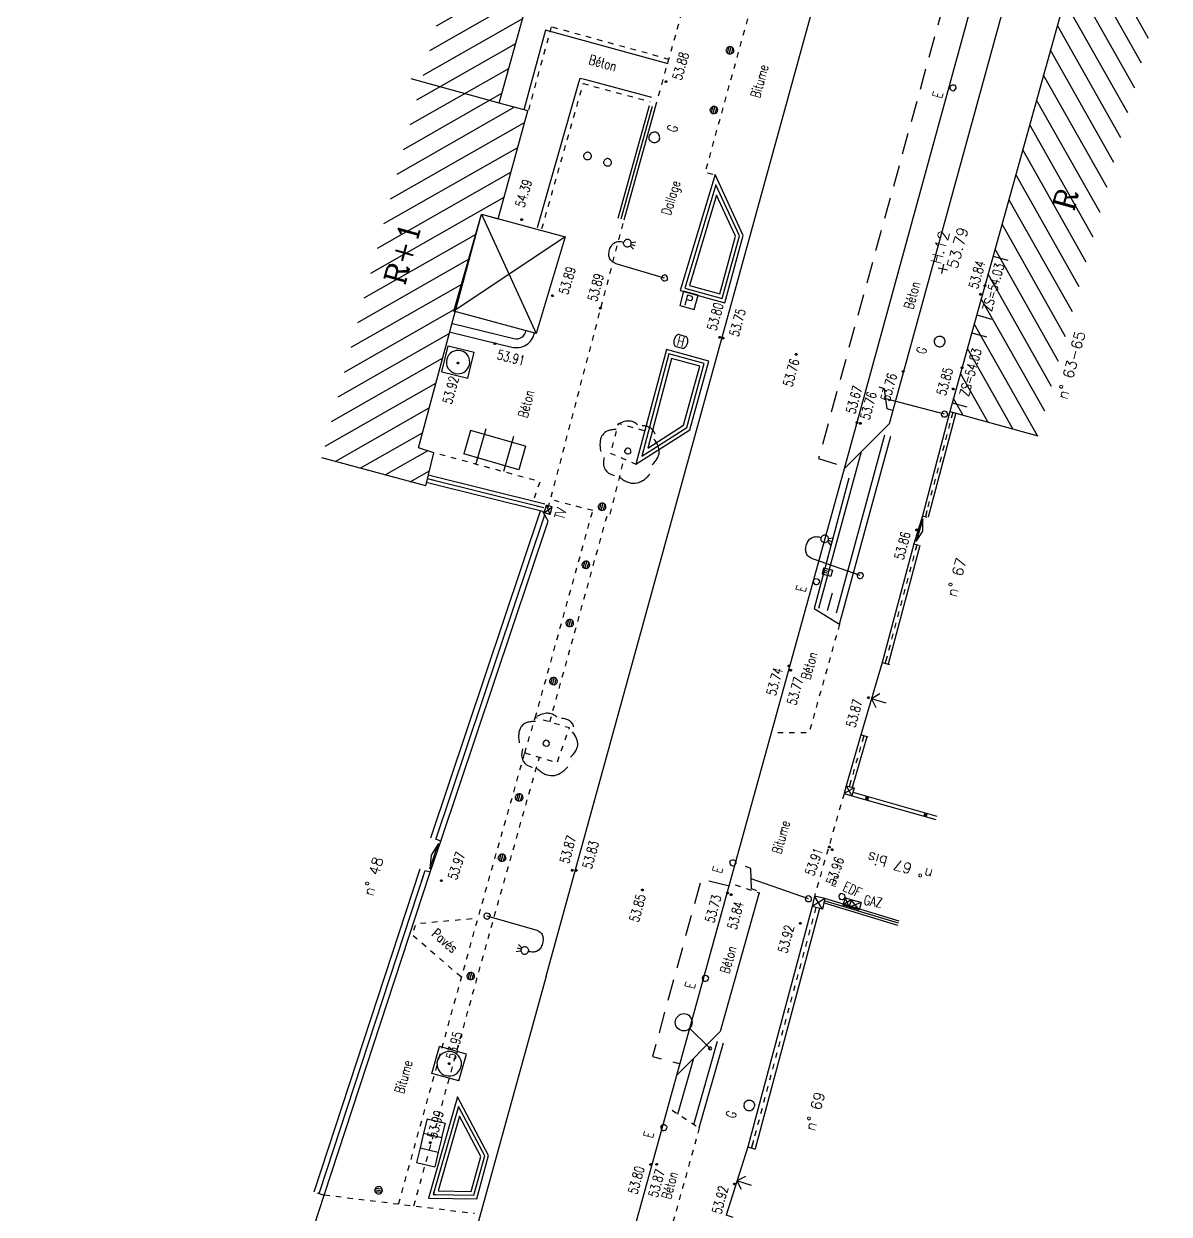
# Model space of a CAD drawing. Extents: x 661720 to 661930, y 6866381 to 6866956.
# Drawn here: x 661799.7 to 661837.35, y 6866741.22 to 6866780.36 of the extents above; entities that cross this region are included whole.
import ezdxf
from ezdxf.enums import TextEntityAlignment as Align

# ---------------------------------------------------------------- set-up
doc = ezdxf.new("R2010")
doc.units = 0
for name, pattern in [('CONTINU', [0]), ('JSI_TCO', [1, 0.5, 0.5]), ('JSI_TCO2', [1, 0.5, 0.5]), ('JSI_TIC', [0.2, 0.08, 0.01, -0.1, 0.01]), ('JSI_TIM2', [0.6, 0.3, 0.05, -0.2, 0.05])]:
    doc.linetypes.add(name, pattern=pattern)
doc.layers.get('0').update_dxf_attribs({"linetype": 'CONTINUOUS'})
for name, color, linetype in [('ALTI', 140, 'CONTINUOUS'), ('BATI', 6, 'CONTINUOUS'), ('BORDURE', 7, 'CONTINU'), ('GENIE_CIVIL', 7, 'CONTINUOUS'), ('HACHURE', 7, 'CONTINUOUS'), ('LIMITE', 7, 'CONTINUOUS'), ('MARQUAGE', 7, 'CONTINUOUS'), ('MOB', 6, 'CONTINUOUS'), ('NUMEROS', 1, 'CONTINUOUS'), ('OBJASS', 22, 'CONTINUOUS'), ('OBJDIVERS', 104, 'CONTINUOUS'), ('OBJEAU', 4, 'CONTINUOUS'), ('OBJEDF', 240, 'CONTINUOUS'), ('OBJEP', 220, 'CONTINUOUS'), ('OBJGAZ', 30, 'CONTINUOUS'), ('OBJTELECOM', 3, 'CONTINUOUS'), ('POINTS-POLYGO', 7, 'CONTINUOUS'), ('POLYGO', 240, 'CONTINUOUS'), ('SIGNAL', 6, 'CONTINUOUS'), ('TEXTE', 7, 'CONTINUOUS'), ('VEGETATION', 3, 'CONTINUOUS'), ('VOIRIE', 7, 'CONTINUOUS'), ('Z', 4, 'CONTINUOUS')]:
    doc.layers.add(name, color=color, linetype=linetype)
doc.styles.add('36-2', font='romans.shx', dxfattribs={"height": 0.36})
doc.styles.add('5-2', font='romand.shx', dxfattribs={"height": 0.35})
doc.styles.add('7-2', font='romanc.shx', dxfattribs={"height": 0.7})
doc.styles.add('ROMANS', font='romans.shx', dxfattribs={"width": 0.95, "oblique": 13.5, "height": 5})
doc.styles.get("Standard").update_dxf_attribs({"font": 'romans.shx'})
doc.linetypes.add('JSI_CLOO', pattern='A,0.7,0.1,-0.05,[133,jsi_form.shx,S=0.05,R=0,X=-0.05,Y=0],-0.05,0.1', length=1)
doc.linetypes.add('JSI_HAIED', pattern='A,0.48,0.06,-0.1,[138,jsi_form.shx,S=0.05,R=0,X=-0.1,Y=0],0.06', length=0.7)
doc.linetypes.add('JSI_HAIEG', pattern='A,0.48,0.06,-0.1,[137,jsi_form.shx,S=0.05,R=0,X=-0.1,Y=0],0.06', length=0.7)
doc.linetypes.add('JSI_MUD', pattern='A,0.0001,[130,jsi_form.shx,S=0.5,R=0,X=0.875,Y=0],-0.75', length=0.7501)
doc.linetypes.add('JSI_MUG', pattern='A,0.0001,[130,jsi_form.shx,S=0.5,R=0,X=-0.125,Y=0],-0.75', length=0.7501)
doc.linetypes.add('JSI_MUR', pattern='A,1e-06,-0.5,[130,jsi_form.shx,S=0.7,R=315,X=0.05,Y=0],-0.5', length=1.000001)

# ---------------------------------------------------------------- blocks, each defined once
blk = doc.blocks.new('$B_200')
at = {"color": 0, "linetype": 'BYBLOCK', "flags": 128}
for points in [[(0, -0.5, -0.414214), (-0.5, 0, -0.414214), (0, 0.5)], [(0, -0.5, 0.414214), (0.5, 0, 0.414214), (0, 0.5)]]:
    blk.add_lwpolyline(points, format="xyb", dxfattribs=at)
blk = doc.blocks.new('$B_220')
at = {"color": 0, "linetype": 'BYBLOCK', "flags": 128}
for points in [[(0.297, 0.272, 0.039633), (0.273, 0.344, 0.053426), (0.241, 0.401, 0.147584), (0.154, 0.47, 0.071882), (0.099, 0.483, 0.058066), (0.036, 0.48, 0.043501), (-0.035, 0.463, 0.032041), (-0.113, 0.431)], [(-0.195, 0.351, 0.077685), (-0.303, 0.336, 0.115926), (-0.379, 0.292, 0.119307), (-0.426, 0.217, 0.082378), (-0.441, 0.113)], [(0.461, -0.046, 0.087593), (0.487, 0.033, 0.096392), (0.482, 0.113, 0.080457), (0.446, 0.192, 0.056881), (0.379, 0.272)], [(-0.441, 0.033, 0.03619), (-0.474, -0.044, 0.046233), (-0.492, -0.116, 0.121403), (-0.482, -0.245, 0.119181), (-0.41, -0.354, 0.044648), (-0.351, -0.401, 0.034835), (-0.277, -0.443)], [(0.379, -0.364, 0.076898), (0.431, -0.319, 0.090424), (0.461, -0.265, 0.083207), (0.472, -0.2, 0.062964), (0.461, -0.126)], [(-0.113, -0.443, 0.078382), (0.005, -0.498, 0.113914), (0.113, -0.503, 0.115194), (0.21, -0.458, 0.080222), (0.297, -0.364)]]:
    blk.add_lwpolyline(points, format="xyb", dxfattribs=at)
blk = doc.blocks.new('$B_100')
at = {"color": 0, "linetype": 'BYBLOCK', "flags": 128}
for points in [[(0, 0.625, -0.4142136), (-0.1875, 0.8125, -0.4142136), (0, 1)], [(0, 0.625, 0.4142136), (0.1875, 0.8125, 0.4142136), (0, 1)]]:
    blk.add_lwpolyline(points, format="xyb", dxfattribs=at)
blk.add_lwpolyline([(0, 0.625), (0, 0)], dxfattribs=at)
blk = doc.blocks.new('$Y_001')
at = {"color": 0, "linetype": 'BYBLOCK', "flags": 128}
for points in [[(-0.5, 0), (0.5, 0)], [(0, -0.5), (0, 0.5)]]:
    blk.add_lwpolyline(points, dxfattribs=at)
blk = doc.blocks.new('TCPOINT')
at = {"color": 0}
blk.add_point((0, 0), dxfattribs=at)
at = {"layer": 'NUMEROS', "style": '36-2'}
blk.add_attdef('MAT', (0.1, 0.1), '', height=0.36, dxfattribs=at)
at = {"layer": 'Z', "style": 'ROMANS'}
blk.add_attdef('ALT', text='', height=0.36, dxfattribs=at).set_placement((0.1, -0.1), align=Align.TOP_LEFT)
blk = doc.blocks.new('$B_136')
at = {"color": 0, "linetype": 'BYBLOCK', "flags": 128}
for points in [[(-0.156, 0.844), (-0.156, 0.938), (0.156, 1.062), (0.156, 1.156)], [(0, 0), (0, 1)]]:
    blk.add_lwpolyline(points, dxfattribs=at)
blk = doc.blocks.new('$B_030')
at = {"color": 0, "linetype": 'BYBLOCK', "flags": 128}
for points in [[(0, 0), (0, 1)], [(0, 1), (1, 1)], [(0, 1), (1, 0)], [(0, 0), (1, 1)], [(0, 0), (1, 0)], [(1, 0), (1, 1)]]:
    blk.add_lwpolyline(points, dxfattribs=at)
blk = doc.blocks.new('$B_130')
at = {"color": 0, "linetype": 'BYBLOCK', "flags": 128}
for points in [[(0, 0), (0, 0.812, -0.08), (0.012, 0.895, -0.117647), (0.047, 0.953, -0.117647), (0.105, 0.988, -0.08), (0.188, 1, -0.08), (0.27, 0.988, -0.117647), (0.328, 0.953, -0.117647), (0.363, 0.895, -0.08), (0.375, 0.812)], [(0.375, 0.688, -0.414214), (0.312, 0.75, -0.414214), (0.375, 0.812)], [(0.375, 0.688, 0.414214), (0.438, 0.75, 0.414214), (0.375, 0.812)]]:
    blk.add_lwpolyline(points, format="xyb", dxfattribs=at)
for points in [[(0.344, 0.688), (0.312, 0.625)], [(0.375, 0.688), (0.375, 0.625)], [(0.406, 0.688), (0.438, 0.625)]]:
    blk.add_lwpolyline(points, dxfattribs=at)
blk = doc.blocks.new('$B_021')
at = {"color": 0, "linetype": 'BYBLOCK', "flags": 128}
for points in [[(0, 0), (0, 1)], [(0, 1), (1, 1)], [(0, 0), (1, 0)], [(0.34, 0), (0.34, 0.5)], [(0.66, 0), (0.66, 0.5)], [(1, 0), (1, 1)]]:
    blk.add_lwpolyline(points, dxfattribs=at)
blk = doc.blocks.new('$B_001')
at = {"color": 0, "linetype": 'BYBLOCK', "flags": 128}
for points in [[(0, 0), (0, 1)], [(0, 1), (1, 1)], [(1, 0), (1, 1)], [(0, 0), (1, 0)]]:
    blk.add_lwpolyline(points, dxfattribs=at)
blk = doc.blocks.new('$B_020')
at = {"color": 0, "linetype": 'BYBLOCK', "flags": 128}
for points in [[(0, 0), (0, 1)], [(0, 1), (1, 1)], [(1, 0), (1, 1)], [(0, 0), (1, 0)]]:
    blk.add_lwpolyline(points, dxfattribs=at)
for points in [[(0.5, 0.0625, -0.4142136), (0.0625, 0.5, -0.4142136), (0.5, 0.9375)], [(0.5, 0.0625, 0.4142136), (0.9375, 0.5, 0.4142136), (0.5, 0.9375)]]:
    blk.add_lwpolyline(points, format="xyb", dxfattribs=at)
blk = doc.blocks.new('$B_036')
at = {"color": 0, "linetype": 'BYBLOCK', "flags": 128}
for points in [[(0.25, 0, -0.136112), (0.18, 0.02, -0.093715), (0.115, 0.079, -0.064299), (0.061, 0.173, -0.047953), (0.023, 0.293, -0.038983), (0.003, 0.429, -0.037377), (0.003, 0.571, -0.038983), (0.023, 0.708, -0.047953), (0.061, 0.827, -0.064299), (0.115, 0.921, -0.093715), (0.18, 0.98, -0.136112), (0.25, 1), (0.75, 1)], [(0.25, 0), (0.75, 0, 0.136112), (0.82, 0.02, 0.094751), (0.885, 0.079, 0.063905), (0.939, 0.173, 0.045295), (0.978, 0.293, 0.038983), (0.998, 0.429, 0.035261), (0.998, 0.571, 0.038983), (0.978, 0.708, 0.045295), (0.939, 0.827, 0.063905), (0.885, 0.921, 0.094751), (0.82, 0.98, 0.136112), (0.75, 1)]]:
    blk.add_lwpolyline(points, format="xyb", dxfattribs=at)
blk = doc.blocks.new('$B_230')
blk.add_lwpolyline([(-0.498, -0.488), (0.498, -0.488), (0.498, 0.488), (-0.498, 0.488)], close=True)
at = {"color": 0, "linetype": 'BYBLOCK', "flags": 128}
for points in [[(-0.193, 0.309), (0.119, 0.315), (0.184, 0.222), (0.186, 0.066), (0.125, 0.002), (-0.187, -0.003)], [(-0.193, 0.309), (-0.181, -0.378)]]:
    blk.add_lwpolyline(points, dxfattribs=at)
blk = doc.blocks.new('$B_202')
at = {"color": 0, "linetype": 'BYBLOCK', "flags": 128}
for points in [[(0, -0.5, -0.41421356), (-0.5, 0, -0.41421356), (0, 0.5)], [(0, -0.5, 0.41421356), (0.5, 0, 0.41421356), (0, 0.5)]]:
    blk.add_lwpolyline(points, format="xyb", dxfattribs=at)
for points in [[(-0.5, 0), (0.5, 0)], [(-0.4297, 0.25), (0.4297, 0.25)], [(0.4297, -0.25), (-0.4297, -0.25)]]:
    blk.add_lwpolyline(points, dxfattribs=at)
blk = doc.blocks.new('$B_046')
at = {"color": 0, "linetype": 'BYBLOCK', "flags": 128}
for points in [[(0.25, -0.25), (0.25, 1.25)], [(0.75, -0.25), (0.75, 1.25)], [(0, 0), (0, 1)], [(0, 1), (1, 1)], [(1, 0), (1, 1)], [(0, 0), (1, 0)]]:
    blk.add_lwpolyline(points, dxfattribs=at)
blk = doc.blocks.new('$B_027')
at = {"color": 0, "linetype": 'BYBLOCK', "flags": 128}
for points in [[(-0.5, -0.5), (0.5, -0.5), (0.5, -0.188)], [(-0.5, -0.5), (-0.5, -0.188)]]:
    blk.add_lwpolyline(points, dxfattribs=at)
blk.add_lwpolyline([(-0.406, -0.406), (0.406, -0.406), (0, -0.188)], close=True, dxfattribs=at)
blk = doc.blocks.new('$B_028')
at = {"color": 0, "linetype": 'BYBLOCK', "flags": 128}
for points in [[(0, 0.5), (0, -0.5), (0.094, -0.062)], [(-0.5, -0.5), (-0.5, 0)], [(0.5, 0), (0.5, -0.5)], [(-0.094, -0.062), (0, -0.5)], [(-0.5, -0.5), (0.5, -0.5)]]:
    blk.add_lwpolyline(points, dxfattribs=at)
blk = doc.blocks.new('$B_170')
at = {"color": 0, "linetype": 'BYBLOCK', "flags": 128}
for points in [[(-0.5, 0), (-0.5, 1)], [(0.5, 0), (0.5, 1)]]:
    blk.add_lwpolyline(points, dxfattribs=at)
blk = doc.blocks.new('$B_210')
at = {"linetype": 'CONTINUOUS'}
blk.add_hatch(color=0, dxfattribs=at).paths.add_polyline_path([(0, -0.5, -1), (0, 0.5, -1)])
at = {"color": 0, "linetype": 'BYBLOCK', "flags": 128}
blk.add_lwpolyline([(0, -0.5, -1), (0, 0.5, -1)], format="xyb", close=True, dxfattribs=at)
blk = doc.blocks.new('GEOCARR1')
at = {"const_width": 1}
blk.add_lwpolyline([(0, 0), (0, 1)], dxfattribs=at)

msp = doc.modelspace()

# ---------------------------------------------------------------- hatches: boundary and pattern name
at = {"layer": 'HACHURE'}
h = msp.add_hatch(dxfattribs=at)
h.set_pattern_fill('_USER', color=256, scale=0.6, angle=134.519, style=0, pattern_type=0)
h.set_pattern_definition([(209.69678, (661771.10685, 6866588.41516), (0.2972459, -0.5211956), [])])
h.paths.add_polyline_path([(661820.278, 6866806.821), (661809.501, 6866766.088), (661812.912, 6866765.169), (661813.181, 6866766.26), (661812.671, 6866766.417), (661814.741, 6866774.099), (661815.291, 6866773.954), (661816.264, 6866777.496), (661815.329, 6866777.756), (661823.191, 6866806.1)])
at = {"layer": 'HACHURE', "linetype": 'CONTINUOUS', "ltscale": 2}
h = msp.add_hatch(dxfattribs=at)
h.set_pattern_fill('_USER', color=256, scale=0.6, angle=119.4438, style=0, pattern_type=0)
h.set_pattern_definition([(119.44383, (661958.265, 6866695.073), (-0.5225028, -0.294942), [])])
h.paths.add_polyline_path([(661834.457, 6866783.123), (661837.347, 6866782.319), (661833.031, 6866766.815), (661830.141, 6866767.619)])

# ---------------------------------------------------------------- linework, layer by layer
at = {"layer": 'BATI', "linetype": 'JSI_TCO2', "ltscale": 2, "elevation": 57.333, "flags": 128}
for points in [[(661812.912, 6866765.169), (661813.181, 6866766.26), (661812.671, 6866766.417), (661814.741, 6866774.099), (661815.291, 6866773.954), (661816.264, 6866777.496), (661815.329, 6866777.756), (661823.191, 6866806.1)], [(661834.457, 6866783.123), (661830.141, 6866767.619)], [(661830.141, 6866767.619), (661833.031, 6866766.815)], [(661812.912, 6866765.169), (661809.501, 6866766.088)]]:
    msp.add_lwpolyline(points, dxfattribs=at)
at = {"layer": 'BATI', "elevation": 57.333, "flags": 128}
msp.add_lwpolyline([(661815.329, 6866777.756), (661812.438, 6866778.558)], dxfattribs=at)
at = {"layer": 'BATI', "linetype": 'JSI_TCO', "ltscale": 2, "elevation": 57.333, "flags": 128}
msp.add_lwpolyline([(661813.84, 6866770.91), (661814.741, 6866774.099), (661817.498, 6866773.356), (661816.544, 6866770.18)], close=True, dxfattribs=at)
at = {"layer": 'BATI', "linetype": 'CONTINUOUS', "ltscale": 2, "elevation": 57.333, "flags": 128}
for points in [[(661814.741, 6866774.099), (661816.544, 6866770.18)], [(661817.498, 6866773.356), (661813.84, 6866770.91)]]:
    msp.add_lwpolyline(points, dxfattribs=at)
at = {"layer": 'BATI', "linetype": 'JSI_TCO', "ltscale": 2, "elevation": 57.333, "flags": 128}
for points in [[(661813.791, 6866770.51), (661815.812, 6866770.013, 0.441114), (661816.207, 6866770.271)], [(661813.722, 6866770.228), (661815.742, 6866769.732, 0.425402), (661816.487, 6866770.196)]]:
    msp.add_lwpolyline(points, format="xyb", dxfattribs=at)
at = {"layer": 'BORDURE', "linetype": 'JSI_TCO', "ltscale": 2, "elevation": 57.333, "flags": 128}
for points in [[(661816.873, 6866749.047), (661829.397, 6866794.54)], [(661831.379, 6866782.932), (661832.071, 6866781.514), (661828.147, 6866767.209), (661826.66, 6866765.732)], [(661826.513, 6866760.618), (661828.2, 6866766.799)], [(661826.819, 6866765.426), (661825.675, 6866761.137), (661826.513, 6866760.618)], [(661823.88, 6866751.784), (661823.863, 6866751.75), (661822.587, 6866747.228), (661821.155, 6866745.777)], [(661816.873, 6866749.047), (661800.298, 6866689.008)], [(661821.905, 6866744.057), (661822.694, 6866746.856)]]:
    msp.add_lwpolyline(points, dxfattribs=at)
msp.add_lwpolyline([(661834.518, 6866794.321), (661831.379, 6866782.932), (661826.66, 6866765.732), (661821.155, 6866745.777), (661815.52, 6866725.378), (661812.677, 6866715.064), (661810.622, 6866707.555), (661802.82, 6866679.362), (661799.748, 6866668.279, 0.340345), (661800.815, 6866666.05), (661810.399, 6866663.446)], format="xyb", dxfattribs=at)
at = {"layer": 'GENIE_CIVIL', "linetype": 'JSI_TCO', "ltscale": 2, "elevation": 57.333, "flags": 128}
msp.add_lwpolyline([(661816.938, 6866764.008), (661816.766, 6866764.322)], dxfattribs=at)
at = {"layer": 'LIMITE', "linetype": 'JSI_TCO', "ltscale": 2}
msp.add_line((661819.241, 6866773.972, 111.223), (661820.269, 6866777.682, 111.226), dxfattribs=at)
msp.add_line((661819.241, 6866773.972, 111.223), (661820.269, 6866777.682, 111.226), dxfattribs=at)
at = {"layer": 'LIMITE', "linetype": 'JSI_MUD', "ltscale": 0.2}
for p, q in [((661820.312, 6866777.463, 111.226), (661820.365, 6866777.656, 111.226)), ((661820.312, 6866777.463, 111.226), (661820.365, 6866777.656, 111.226)), ((661829.384, 6866764.354, 111.19), (661829.333, 6866764.161, 111.191)), ((661828.065, 6866759.529, 111.19), (661828.013, 6866759.336, 111.19)), ((661826.883, 6866755.469, 111.209), (661826.828, 6866755.277, 111.213))]:
    msp.add_line(p, q, dxfattribs=at)
at = {"layer": 'LIMITE', "linetype": 'JSI_MUG', "ltscale": 0.2}
for p, q in [((661819.337, 6866773.945, 111.223), (661819.39, 6866774.138, 111.223)), ((661819.337, 6866773.945, 111.223), (661819.39, 6866774.138, 111.223)), ((661830.238, 6866767.594, 111.176), (661830.187, 6866767.4, 111.176)), ((661829.055, 6866763.235, 111.193), (661829.004, 6866763.042, 111.193)), ((661827.311, 6866756.949, 111.178), (661827.255, 6866756.757, 111.182))]:
    msp.add_line(p, q, dxfattribs=at)
at = {"layer": 'LIMITE', "linetype": 'JSI_MUD', "ltscale": 0.24}
for p, q in [((661821.462, 6866771.784, 111.156), (661821.429, 6866771.672, 111.156)), ((661813.185, 6866741.947, 111.301), (661813.162, 6866741.867, 111.302))]:
    msp.add_line(p, q, dxfattribs=at)
at = {"layer": 'LIMITE', "linetype": 'JSI_MUG', "ltscale": 0.24}
for p, q in [((661821.429, 6866771.672, 111.153), (661821.542, 6866771.64, 111.15)), ((661813.162, 6866741.867, 111.298), (661813.245, 6866741.865, 111.296))]:
    msp.add_line(p, q, dxfattribs=at)
at = {"layer": 'LIMITE', "linetype": 'JSI_MUD', "ltscale": 0.25}
msp.add_line((661823.684, 6866743.646, 111.292), (661823.62, 6866743.404, 111.292), dxfattribs=at)
at = {"layer": 'LIMITE', "linetype": 'JSI_MUR', "ltscale": 0.2, "elevation": 57.333, "flags": 128}
msp.add_lwpolyline([(661819.337, 6866773.945), (661820.365, 6866777.656)], dxfattribs=at)
msp.add_lwpolyline([(661819.337, 6866773.945), (661820.365, 6866777.656)], dxfattribs=at)
at = {"layer": 'LIMITE', "linetype": 'JSI_TCO', "ltscale": 2, "elevation": 57.333, "flags": 128}
for points in [[(661819.433, 6866773.919), (661820.462, 6866777.629)], [(661819.433, 6866773.919), (661820.462, 6866777.629)], [(661830.141, 6866767.619), (661829.236, 6866764.186)], [(661830.334, 6866767.568), (661829.429, 6866764.135)], [(661816.766, 6866764.322), (661812.929, 6866765.283)], [(661816.827, 6866764.564), (661812.99, 6866765.526)], [(661813.079, 6866753.598), (661816.681, 6866764.343)], [(661813.411, 6866753.487), (661816.938, 6866764.008)], [(661828.959, 6866763.261), (661827.917, 6866759.361)], [(661829.152, 6866763.209), (661828.11, 6866759.31)], [(661827.215, 6866756.977), (661826.732, 6866755.305)], [(661827.407, 6866756.921), (661826.924, 6866755.249)], [(661826.949, 6866755.092), (661829.71, 6866754.312)], [(661809.247, 6866741.954), (661812.728, 6866752.571)], [(661809.58, 6866741.845), (661813.061, 6866752.462)], [(661828.428, 6866750.717), (661825.991, 6866751.453)], [(661828.472, 6866750.86), (661826.034, 6866751.597)], [(661825.611, 6866751.334), (661823.499, 6866743.436)], [(661825.853, 6866751.27), (661823.741, 6866743.372)]]:
    msp.add_lwpolyline(points, dxfattribs=at)
for points in [[(661821.279, 6866771.589), (661822.743, 6866771.183), (661823.35, 6866773.406), (661822.422, 6866775.408)], [(661819.823, 6866765.881), (661821.593, 6866767.009), (661822.214, 6866769.272), (661820.821, 6866769.656)], [(661820.212, 6866766.414), (661821.386, 6866767.162), (661821.919, 6866769.105), (661820.991, 6866769.36)], [(661813.003, 6866741.749), (661814.589, 6866741.722), (661814.978, 6866743.149), (661813.956, 6866745.081)]]:
    msp.add_lwpolyline(points, close=True, dxfattribs=at)
at = {"layer": 'LIMITE', "linetype": 'JSI_MUR', "ltscale": 0.24, "elevation": 57.333, "flags": 128}
for points in [[(661821.429, 6866771.672), (661822.659, 6866771.331), (661823.223, 6866773.395), (661822.446, 6866775.071)], [(661820.018, 6866766.148), (661821.489, 6866767.085), (661822.066, 6866769.188), (661820.906, 6866769.508)], [(661813.162, 6866741.867), (661814.498, 6866741.843), (661814.85, 6866743.135), (661813.99, 6866744.761)]]:
    msp.add_lwpolyline(points, close=True, dxfattribs=at)
at = {"layer": 'LIMITE', "linetype": 'JSI_TIC', "ltscale": 2, "elevation": 57.333, "flags": 128}
for points in [[(661830.238, 6866767.594), (661829.333, 6866764.161)], [(661829.055, 6866763.235), (661828.013, 6866759.336)], [(661827.311, 6866756.949), (661826.828, 6866755.277)], [(661825.732, 6866751.302), (661823.62, 6866743.404)]]:
    msp.add_lwpolyline(points, dxfattribs=at)
at = {"layer": 'LIMITE', "linetype": 'JSI_MUR', "ltscale": 0.25, "elevation": 57.333, "flags": 128}
msp.add_lwpolyline([(661816.797, 6866764.443), (661812.96, 6866765.405)], dxfattribs=at)
at = {"layer": 'LIMITE', "linetype": 'JSI_MUD', "ltscale": 0.25, "elevation": 57.333, "flags": 128}
msp.add_lwpolyline([(661813.202, 6866765.344), (661812.96, 6866765.405)], dxfattribs=at)
at = {"layer": 'LIMITE', "linetype": 'JSI_MUG', "ltscale": 0.25, "elevation": 57.333, "flags": 128}
msp.add_lwpolyline([(661816.797, 6866764.443), (661816.554, 6866764.504)], dxfattribs=at)
at = {"layer": 'LIMITE', "linetype": 'JSI_MUR', "ltscale": 0.35, "elevation": 57.333, "flags": 128}
for points in [[(661813.245, 6866753.542), (661816.824, 6866764.217)], [(661809.413, 6866741.899), (661812.895, 6866752.516)]]:
    msp.add_lwpolyline(points, dxfattribs=at)
at = {"layer": 'LIMITE', "linetype": 'CONTINUOUS', "ltscale": 2, "elevation": 57.333, "flags": 128}
msp.add_lwpolyline([(661826.918, 6866754.976), (661829.679, 6866754.196)], dxfattribs=at)
at = {"layer": 'LIMITE', "ltscale": 2, "elevation": 57.333, "flags": 128}
msp.add_lwpolyline([(661826.95, 6866755.092), (661829.712, 6866754.312)], dxfattribs=at)
at = {"layer": 'LIMITE', "linetype": 'JSI_MUG', "ltscale": 0.35, "elevation": 57.333, "flags": 128}
for points in [[(661813.245, 6866753.542), (661813.356, 6866753.874)], [(661809.413, 6866741.899), (661809.522, 6866742.232)]]:
    msp.add_lwpolyline(points, dxfattribs=at)
at = {"layer": 'LIMITE', "linetype": 'JSI_MUD', "ltscale": 0.35, "elevation": 57.333, "flags": 128}
msp.add_lwpolyline([(661812.785, 6866752.184), (661812.895, 6866752.516)], dxfattribs=at)
at = {"layer": 'LIMITE', "linetype": 'JSI_MUR', "ltscale": 0.15, "elevation": 57.333, "flags": 128}
msp.add_lwpolyline([(661828.45, 6866750.788), (661826.013, 6866751.525)], dxfattribs=at)
at = {"layer": 'LIMITE', "linetype": 'JSI_TCO', "ltscale": 2}
for points in [[(661821.579, 6866771.755, 111.153), (661822.575, 6866771.479, 111.121), (661823.095, 6866773.384, 111.115), (661822.47, 6866774.733, 111.152), (661821.579, 6866771.755, 111.153)], [(661813.32, 6866741.984, 111.297), (661814.407, 6866741.965, 111.255), (661814.722, 6866743.121, 111.225), (661814.023, 6866744.441, 111.264), (661813.32, 6866741.984, 111.297)]]:
    msp.add_polyline3d(points, dxfattribs=at)
at = {"layer": 'MARQUAGE', "linetype": 'JSI_TIM2', "ltscale": 2, "elevation": 57.333, "flags": 128}
for points in [[(661831.178, 6866782.039), (661830.263, 6866782.217), (661825.822, 6866766.072), (661826.687, 6866765.803)], [(661822.901, 6866752.003), (661821.97, 6866752.238), (661820.365, 6866746.406), (661821.277, 6866746.164)]]:
    msp.add_lwpolyline(points, dxfattribs=at)
at = {"layer": 'MOB', "linetype": 'JSI_CLOO', "ltscale": 2, "elevation": 57.333, "flags": 128}
for points in [[(661816.851, 6866780.158), (661816.135, 6866777.531)], [(661820.88, 6866779.046), (661816.851, 6866780.158)], [(661816.587, 6866773.669), (661817.948, 6866778.436), (661817.988, 6866778.578), (661818.131, 6866778.54), (661820.333, 6866777.951)]]:
    msp.add_lwpolyline(points, dxfattribs=at)
at = {"layer": 'VEGETATION', "linetype": 'JSI_HAIED', "ltscale": 2, "elevation": 57.333, "flags": 128}
for points in [[(661826.408, 6866760.993), (661828.007, 6866766.852)], [(661821.729, 6866744.171), (661822.502, 6866746.91)]]:
    msp.add_lwpolyline(points, dxfattribs=at)
at = {"layer": 'VEGETATION', "linetype": 'JSI_HAIEG', "ltscale": 2, "elevation": 57.333, "flags": 128}
for points in [[(661825.829, 6866761.151), (661827.235, 6866766.303)], [(661821.203, 6866744.513), (661821.721, 6866746.35)]]:
    msp.add_lwpolyline(points, dxfattribs=at)
at = {"layer": 'VEGETATION', "linetype": 'JSI_MUG', "ltscale": 0.6, "elevation": 57.333, "flags": 128}
msp.add_lwpolyline([(661826.119, 6866761.075), (661826.277, 6866761.653)], dxfattribs=at)
at = {"layer": 'VOIRIE', "linetype": 'JSI_TIC', "ltscale": 2, "elevation": 57.333, "flags": 128}
for points in [[(661822.351, 6866775.403), (661822.101, 6866775.479), (661827.421, 6866794.698)], [(661820.462, 6866777.629), (661821.3, 6866780.611)], [(661817.035, 6866780.263), (661816.28, 6866777.491)], [(661820.919, 6866779.19), (661817.035, 6866780.263)], [(661816.732, 6866773.628), (661818.092, 6866778.395), (661820.294, 6866777.806)], [(661816.94, 6866764.436), (661819.433, 6866773.919)], [(661820.092, 6866766.98), (661819.248, 6866767.215), (661818.978, 6866766.248)], [(661816.486, 6866764.775), (661816.675, 6866765.306), (661813.261, 6866766.232)], [(661818.975, 6866764.241), (661819.445, 6866766.078)], [(661818.978, 6866766.248), (661819.823, 6866765.881)], [(661818.402, 6866764.354), (661817.15, 6866764.685)], [(661816.513, 6866757.545), (661818.402, 6866764.354)], [(661816.994, 6866757.412), (661818.884, 6866764.221)], [(661826.513, 6866760.618), (661825.512, 6866757.052), (661824.49, 6866757.05)], [(661816.168, 6866756.385), (661817.228, 6866756.066), (661817.634, 6866757.209), (661816.513, 6866757.545)], [(661816.168, 6866756.385), (661816.513, 6866757.545)], [(661812.023, 6866741.554), (661814.632, 6866750.958), (661816.168, 6866756.385)], [(661812.524, 6866741.492), (661815.114, 6866750.823), (661816.649, 6866756.249)], [(661826.66, 6866755.047), (661825.691, 6866751.677)], [(661823.083, 6866752.05), (661823.88, 6866751.784)], [(661814.075, 6866749.021), (661812.468, 6866750.401), (661812.594, 6866750.775), (661814.632, 6866750.958)], [(661821.009, 6866744.639), (661821.905, 6866744.057)], [(661821.905, 6866744.057), (661821.029, 6866740.929)], [(661809.579, 6866741.853), (661814.513, 6866741.249)]]:
    msp.add_lwpolyline(points, dxfattribs=at)

# ---------------------------------------------------------------- block references
at = {"layer": 'ALTI', "linetype": 'CONTINUOUS', "yscale": 0.0600000000834948}
for p, xscale, rotation in [((661820.813, 6866778.463, 57.333), 0.0599999998852055, 74.29548361360357), ((661816.067, 6866773.926, 57.333), 0.0600000000587388, 164.927890845206), ((661817.079, 6866771.419, 57.333), 0.0599999999969103, 73.27147534617572), ((661831.148, 6866771.468, 57.333), 0.0600000001540662, 254.4438262172404), ((661818.65, 6866771.013, 57.333), 0.060000000046351, 75.27070284160196), ((661815.192, 6866769.844, 57.333), 0.0600000000469739, 346.1882254916339), ((661822.571, 6866770.051, 57.333), 0.0599999999398156, 74.58484163645612), ((661822.685, 6866770.025, 57.333), 0.0599999999398156, 74.58484163645612), ((661825.088, 6866769.491, 57.333), 0.0599999999977058, 254.6214466055751), ((661813.973, 6866769.207, 57.333), 0.0600000001067525, 74.91996488711064), ((661828.604, 6866768.929, 57.333), 0.0600000001726983, 254.6602743781779), ((661830.248, 6866768.35, 57.333), 0.0600000001540662, 254.4438262172404), ((661827.084, 6866767.252, 57.333), 0.0599999996923589, 254.6591465119079), ((661827.193, 6866767.222, 57.333), 0.0599999996923589, 254.6591465119079), ((661829.047, 6866763.722, 57.333), 0.060000000441886, 255.0368767470135), ((661824.855, 6866759.249, 57.333), 0.0600000002229144, 254.5754952919922), ((661824.91, 6866759.106, 57.333), 0.0600000002229144, 254.5754952919922), ((661827.466, 6866758.207, 57.333), 0.060000000441886, 255.0368767470135), ((661826.181, 6866753.291, 57.333), 0.0599999999129236, 250.621873456279), ((661826.271, 6866753.204, 57.333), 0.0599999999129236, 250.621873456279), ((661817.728, 6866752.53, 57.333), 0.0599999999398156, 74.58484163645612), ((661817.857, 6866752.523, 57.333), 0.0599999999398156, 74.58484163645612), ((661813.427, 6866752.187, 57.333), 0.059999999731911, 71.8470064902872), ((661820.038, 6866751.886, 57.333), 0.0600000004377393, 254.6110993950419), ((661822.832, 6866751.78, 57.333), 0.0600000002229144, 254.5754952919922), ((661822.95, 6866751.728, 57.333), 0.0600000002229144, 254.5754952919922), ((661825.223, 6866750.786, 57.333), 0.0600000003181684, 255.10554125394), ((661813.683, 6866746.166, 57.333), 0.0600000003419845, 74.49095202454367), ((661813.067, 6866743.574, 57.333), 0.0600000003419845, 74.49095202454367), ((661820.305, 6866742.853, 57.333), 0.0599999996053677, 254.5585634177254), ((661820.503, 6866742.861, 57.333), 0.0599999996053677, 254.5585634177254), ((661823.056, 6866742.209, 57.333), 0.0600000003181684, 255.10554125394)]:
    msp.add_blockref('$B_210', p, dxfattribs=dict(at, xscale=xscale, rotation=rotation))
at = {"layer": 'BATI', "linetype": 'CONTINUOUS'}
for name, p, xscale, yscale, rotation in [('$B_170', (661831.293, 6866771.757, 57.333), 2.008900000064026, 0.5000000000742785, 254.4436974214025), ('$B_210', (661831.293, 6866771.757, 57.333), 0.0600000000053722, 0.0600000000834948, 254.443697396163), ('$B_170', (661830.54, 6866769.052, 57.333), 2.391800000238904, 0.5000000000742785, 254.4432699249943), ('$B_210', (661830.54, 6866769.052, 57.333), 0.0599999999095726, 0.0600000000834948, 254.4432699446167)]:
    msp.add_blockref(name, p, dxfattribs=dict(at, xscale=xscale, yscale=yscale, rotation=rotation))
at = {"layer": 'LIMITE', "linetype": 'CONTINUOUS'}
for name, p, xscale, yscale, rotation in [('$B_027', (661829.337, 6866763.652, 57.333), 0.9657365686739209, 0.5000000000742785, 253.3209363768801), ('$B_028', (661827.805, 6866758.099, 57.333), 2.485663231194499, 0.5000000000742785, 253.5966822985822), ('$B_030', (661826.732, 6866755.305, 57.333), 0.2668742022417072, 0.2669000002296034, 254.5349952761386), ('$B_027', (661812.999, 6866753.055, 57.333), 1.083080837706984, 0.5000000000742785, 71.15093064912779), ('$B_030', (661826.034, 6866751.597, 57.333), 0.352165870116481, 0.3521999996234481, 166.8560411575153), ('$B_028', (661823.38, 6866742.238, 57.333), 2.355828367933887, 0.5000000000742785, 252.3377378990524), ('$B_028', (661808.786, 6866740.223, 57.333), 3.576257052088621, 0.5000000000742785, 71.88958971303198)]:
    msp.add_blockref(name, p, dxfattribs=dict(at, xscale=xscale, yscale=yscale, rotation=rotation))
at = {"layer": 'LIMITE', "ltscale": 2, "xscale": 0.1200000000375705, "yscale": 0.1200000001669896, "zscale": 0.1199999999999974, "rotation": 344.2307442377747}
for p in [(661827.399, 6866754.84, 57.333), (661829.324, 6866754.297, 57.333)]:
    msp.add_blockref('GEOCARR1', p, dxfattribs=at)
at = {"layer": 'MOB', "linetype": 'CONTINUOUS'}
for name, p, xscale, yscale, rotation in [('$B_202', (661822.916, 6866779.49, 57.333), 0.2499999995652584, 0.2499999995714944, 74.52904439384542), ('$B_202', (661822.387, 6866777.526, 57.333), 0.2499999995652584, 0.2499999995714944, 74.52904439384542), ('$B_200', (661818.232, 6866776.015, 57.333), 0.2500000003978575, 0.2499999995714944, 74.07206224980159), ('$B_200', (661818.889, 6866775.806, 57.333), 0.2500000001689968, 0.2499999995714944, 74.50922823117082), ('$B_230', (661821.564, 6866771.273, 57.333), 0.5000000000088326, 0.5000000000742785, 344.5241457377938), ('$B_036', (661821.026, 6866769.784, 57.333), 0.4542813776262125, 0.4000000002458762, 345.0636405211387), ('$B_046', (661816.196, 6866766.47, 57.333), 1.883176305963013, 0.7999999995604627, 164.0775875048797), ('$B_202', (661818.712, 6866764.481, 57.333), 0.2500000004205034, 0.2499999995714944, 74.49389945297617), ('$B_202', (661818.18, 6866762.568, 57.333), 0.2500000004205034, 0.2499999995714944, 74.49389945297617), ('$B_202', (661817.648, 6866760.656, 57.333), 0.2500000004205034, 0.2499999995714944, 74.49389945297617), ('$B_202', (661817.116, 6866758.744, 57.333), 0.2500000004205034, 0.2499999995714944, 74.49389945297617), ('$B_202', (661815.988, 6866754.92, 57.333), 0.2499999996209196, 0.2499999995714944, 74.1956024864592), ('$B_202', (661815.422, 6866752.936, 57.333), 0.2499999996209196, 0.2499999995714944, 74.1956024864592), ('$B_202', (661814.397, 6866749.048, 57.333), 0.2499999996249243, 0.2499999995714944, 74.49095191468301), ('$B_202', (661811.366, 6866742.005, 57.333), 0.2499999999953889, 0.2499999995714944, 353.028940419844)]:
    msp.add_blockref(name, p, dxfattribs=dict(at, xscale=xscale, yscale=yscale, rotation=rotation))
at = {"layer": 'OBJASS', "linetype": 'CONTINUOUS'}
for p, xscale, yscale, rotation in [((661813.441, 6866768.923, 57.333), 0.8780225110200105, 0.8779999999481973, 345.8625667315546), ((661814.004, 6866745.599, 57.333), 0.9199535315377222, 0.9199999997264748, 74.49326826183815)]:
    msp.add_blockref('$B_020', p, dxfattribs=dict(at, xscale=xscale, yscale=yscale, rotation=rotation))
at = {"layer": 'OBJDIVERS', "linetype": 'CONTINUOUS'}
for name, p, xscale, yscale, rotation in [('$B_030', (661816.998, 6866764.23, 57.333), 0.2559178381278698, 0.1999999996568045, 73.76116099803386), ('$B_001', (661812.956, 6866744.358, 57.333), 0.4923074040511188, 0.6117000002871833, 256.5243479404808), ('$B_001', (661812.842, 6866743.879, 57.333), 0.492427334916217, 0.6117000002871833, 256.5156268435893), ('$B_001', (661812.727, 6866743.4, 57.333), 0.4923074040511188, 0.6117000002871833, 256.5243479404808)]:
    msp.add_blockref(name, p, dxfattribs=dict(at, xscale=xscale, yscale=yscale, rotation=rotation))
at = {"layer": 'OBJEAU', "linetype": 'CONTINUOUS'}
for name, p, xscale, yscale, rotation in [('$B_200', (661830.239, 6866778.262, 57.333), 0.1999999998213366, 0.1999999996568045, 254.6591466360976), ('$B_021', (661825.99, 6866762.472, 57.333), 0.1999523941428227, 0.3000000004174739, 255.0379303641571), ('$B_200', (661825.751, 6866762.02, 57.333), 0.2000000004541097, 0.1999999996568045, 254.575495257622), ('$B_200', (661823.003, 6866752.777, 57.333), 0.2000000004541097, 0.1999999996568045, 254.575495257622), ('$B_200', (661826.586, 6866751.66, 57.333), 0.1999999999041914, 0.1999999996568045, 163.1899957525682), ('$B_200', (661822.103, 6866748.976, 57.333), 0.2000000004541097, 0.1999999996568045, 254.575495257622), ('$B_200', (661820.734, 6866744.068, 57.333), 0.2000000001807336, 0.1999999996568045, 254.5585635361213)]:
    msp.add_blockref(name, p, dxfattribs=dict(at, xscale=xscale, yscale=yscale, rotation=rotation))
at = {"layer": 'OBJEDF', "linetype": 'CONTINUOUS', "xscale": 0.2136899858218495, "yscale": 0.2499999995714944, "rotation": 163.2971091698636}
msp.add_blockref('$B_030', (661826.9, 6866751.56, 57.333), dxfattribs=at)
at = {"layer": 'OBJEP', "linetype": 'CONTINUOUS'}
for name, p, xscale, yscale, rotation in [('$B_130', (661820.764, 6866771.997, 57.333), 2.000000000337863, 2.000000000297114, 73.34004272491423), ('$B_200', (661820.764, 6866771.997, 57.333), 0.199999999845328, 0.1999999996568045, 73.34004271920132), ('$B_130', (661827.194, 6866762.221, 57.333), 2.000000000070663, 2.000000000297114, 70.65765366630325), ('$B_200', (661827.194, 6866762.221, 57.333), 0.1999999999447003, 0.1999999996568045, 254.7370794352288), ('$B_200', (661814.926, 6866751.025, 57.333), 0.1999999996906924, 0.1999999996568045, 254.1962999989599), ('$B_130', (661814.926, 6866751.025, 57.333), 1.999999999626986, 2.000000000297114, 254.1963000175495)]:
    msp.add_blockref(name, p, dxfattribs=dict(at, xscale=xscale, yscale=yscale, rotation=rotation))
at = {"layer": 'OBJGAZ', "linetype": 'CONTINUOUS'}
for name, p, xscale, yscale, rotation in [('$B_200', (661820.427, 6866776.626, 57.333), 0.3499999998775992, 0.3500000003311864, 74.50922821488307), ('$B_200', (661829.801, 6866769.919, 57.333), 0.3499999996550585, 0.3500000003311864, 254.6602743207431), ('$B_030', (661827.229, 6866751.465, 57.333), 0.3428058344092684, 0.2499999995714944, 163.8256996163867), ('$B_200', (661823.543, 6866744.798, 57.333), 0.3500000001311171, 0.3500000003311864, 255.1055412281379)]:
    msp.add_blockref(name, p, dxfattribs=dict(at, xscale=xscale, yscale=yscale, rotation=rotation))
at = {"layer": 'OBJTELECOM', "linetype": 'CONTINUOUS'}
for name, p, xscale, yscale, rotation in [('$B_136', (661829.968, 6866767.522, 57.333), 2.00000000028108, 2.000000000297114, 75.233802925789), ('$B_200', (661829.968, 6866767.522, 57.333), 0.1999999995748586, 0.1999999996568045, 75.233802895013), ('$B_136', (661825.495, 6866751.586, 57.333), 2.000000000225436, 2.000000000297114, 70.62187352315051), ('$B_200', (661825.495, 6866751.586, 57.333), 0.1999999996711186, 0.1999999996568045, 70.62187348774015)]:
    msp.add_blockref(name, p, dxfattribs=dict(at, xscale=xscale, yscale=yscale, rotation=rotation))
at = {"layer": 'POINTS-POLYGO', "rotation": 74.31974279637731}
msp.add_blockref('TCPOINT', (661829.908, 6866772.305, 57.333), dxfattribs=at).add_auto_attribs({'MAT': 'H.12', 'ALT': '53.79'})
at = {"layer": 'POLYGO', "linetype": 'CONTINUOUS', "xscale": 0.3200000000209822, "yscale": 0.3199999998237941, "zscale": 0.3200000000000003, "rotation": 348.0799646896258}
msp.add_blockref('$Y_001', (661829.908, 6866772.305, 111.126), dxfattribs=at)
at = {"layer": 'SIGNAL', "linetype": 'CONTINUOUS'}
for name, xscale, yscale, rotation in [('$B_100', 1.500000000058856, 1.500000000222835, 45.35371562385505), ('$B_200', 0.1000000001026358, 0.0999999998284023, 45.35371561721712)]:
    msp.add_blockref(name, (661822.262, 6866746.669, 57.333), dxfattribs=dict(at, xscale=xscale, yscale=yscale, rotation=rotation))
at = {"layer": 'VEGETATION', "linetype": 'CONTINUOUS'}
for name, p, xscale, yscale, rotation in [('$B_220', (661819.556, 6866766.31, 57.333), 2.000000000309879, 2.000000000297114, 75.66589832440802), ('$B_200', (661819.556, 6866766.31, 57.333), 0.2000000002988045, 0.1999999996568045, 75.66589834745551), ('$B_220', (661816.877, 6866756.702, 57.333), 1.999999999626986, 2.000000000297114, 74.19630001754955), ('$B_200', (661816.877, 6866756.702, 57.333), 0.1999999996906924, 0.1999999996568045, 74.1962999989599)]:
    msp.add_blockref(name, p, dxfattribs=dict(at, xscale=xscale, yscale=yscale, rotation=rotation))

# ---------------------------------------------------------------- texts
at = {"layer": 'ALTI', "linetype": 'CONTINUOUS', "width": 0.75}
for s, rotation, p in [('53.88', 74.2955, (661821.01, 6866778.574, 57.333)), ('53.89', 73.2715, (661817.279, 6866771.527, 57.333)), ('53.75', 74.5848, (661822.881, 6866770.137, 57.333)), ('53.91', 346.1882, (661815.31, 6866769.651, 57.333)), ('53.83', 74.5848, (661818.054, 6866752.634, 57.333)), ('53.97', 71.847, (661813.629, 6866752.289, 57.333))]:
    msp.add_text(s, height=0.32, rotation=rotation, dxfattribs=at).set_placement(p, align=Align.TOP_LEFT)
for s, rotation, p in [('54.39', 73.2715, (661816.418, 6866775.187, 57.333)), ('53.84', 74.4438, (661831.306, 6866772.515, 57.333)), ('53.76', 74.6603, (661828.407, 6866768.817, 57.333)), ('53.85', 74.4438, (661830.249, 6866769.002, 57.333)), ('53.67', 74.6591, (661827.267, 6866768.403, 57.333)), ('53.86', 75.0369, (661828.851, 6866763.609, 57.333)), ('53.74', 74.5755, (661824.658, 6866759.137, 57.333)), ('53.87', 75.0369, (661827.27, 6866758.094, 57.333)), ('53.91', 70.6219, (661825.976, 6866753.193, 57.333)), ('53.73', 74.5755, (661822.636, 6866751.669, 57.333)), ('53.92', 75.1055, (661825.027, 6866750.673, 57.333)), ('53.80', 74.5586, (661820.108, 6866742.742, 57.333)), ('53.92', 75.1055, (661822.86, 6866742.095, 57.333))]:
    msp.add_text(s, height=0.32, rotation=rotation, dxfattribs=at).set_placement(p, align=Align.RIGHT)
for s, rotation, p in [('53.89', 75.2707, (661818.536, 6866771.208, 57.333)), ('53.80', 74.5848, (661822.46, 6866770.247, 57.333)), ('53.87', 74.5848, (661817.616, 6866752.727, 57.333))]:
    msp.add_text(s, height=0.32, rotation=rotation, dxfattribs=at).set_placement(p)
for s, rotation, p in [('53.76', 74.6214, (661825.045, 6866769.337, 57.333)), ('53.85', 74.6111, (661819.996, 6866751.731, 57.333))]:
    msp.add_text(s, height=0.32, rotation=rotation, dxfattribs=at).set_placement(p, align=Align.MIDDLE_RIGHT)
for s, rotation, p in [('53.92', 74.92, (661813.611, 6866767.871, 57.333)), ('53.95', 74.491, (661813.726, 6866746.32, 57.333)), ('53.99', 74.491, (661813.11, 6866743.729, 57.333))]:
    msp.add_text(s, height=0.32, rotation=rotation, dxfattribs=at).set_placement(p, align=Align.MIDDLE_LEFT)
for s, rotation, p in [('53.76', 74.6591, (661827.431, 6866768.292, 57.333)), ('53.77', 74.5755, (661825.021, 6866758.909, 57.333)), ('53.96', 70.6219, (661826.369, 6866753, 57.333)), ('53.84', 74.5755, (661823.061, 6866751.531, 57.333)), ('53.87', 74.5586, (661820.469, 6866742.724, 57.333))]:
    msp.add_text(s, height=0.32, rotation=rotation, dxfattribs=at).set_placement(p, align=Align.TOP_RIGHT)
at = {"layer": 'BATI', "style": '7-2'}
for s, p in [('R', (661834.195, 6866774.182, 57.333)), ('R+1', (661812.214, 6866771.742, 57.333))]:
    msp.add_text(s, height=0.7, rotation=74.4772, dxfattribs=at).set_placement(p)
at = {"layer": 'BATI', "linetype": 'CONTINUOUS', "width": 0.75}
for rotation, p in [(74.4437, (661831.722, 6866771.66, 57.333)), (74.4433, (661830.971, 6866768.865, 57.333))]:
    msp.add_text('ZS=54.03', height=0.32, rotation=rotation, dxfattribs=at).set_placement(p, align=Align.CENTER)
at = {"layer": 'MOB', "linetype": 'CONTINUOUS', "width": 0.75}
msp.add_text('H', height=0.32, rotation=345.0636, dxfattribs=at).set_placement((661821.297, 6866769.919, 57.333), align=Align.MIDDLE_CENTER)
at = {"layer": 'OBJDIVERS', "linetype": 'CONTINUOUS', "width": 0.75}
msp.add_text('TV', height=0.32, rotation=73.7612, dxfattribs=at).set_placement((661817.187, 6866764.308, 57.333), align=Align.TOP_CENTER)
at = {"layer": 'OBJEAU', "linetype": 'CONTINUOUS', "width": 0.75}
for rotation, p in [(74.6591, (661829.919, 6866778.08, 57.333)), (74.5755, (661825.431, 6866761.839, 57.333)), (74.5755, (661822.683, 6866752.595, 57.333)), (343.19, (661826.412, 6866751.984, 57.333)), (74.5755, (661821.783, 6866748.795, 57.333)), (74.5586, (661820.415, 6866743.886, 57.333))]:
    msp.add_text('E', height=0.32, rotation=rotation, dxfattribs=at).set_placement(p, align=Align.RIGHT)
at = {"layer": 'OBJEDF', "linetype": 'CONTINUOUS', "width": 0.75}
msp.add_text('EDF', height=0.32, rotation=335.6409, dxfattribs=at).set_placement((661826.869, 6866751.75, 57.333), align=Align.CENTER)
at = {"layer": 'OBJGAZ', "linetype": 'CONTINUOUS', "width": 0.75}
msp.add_text('G', height=0.32, rotation=74.5092, dxfattribs=at).set_placement((661820.839, 6866776.859, 57.333), align=Align.TOP_LEFT)
for rotation, p in [(74.6603, (661829.39, 6866769.685, 57.333)), (75.1055, (661823.133, 6866744.561, 57.333))]:
    msp.add_text('G', height=0.32, rotation=rotation, dxfattribs=at).set_placement(p, align=Align.RIGHT)
msp.add_text('GAZ', height=0.32, rotation=349.9138, dxfattribs=at).set_placement((661827.589, 6866751.348, 57.333), align=Align.CENTER)
at = {"layer": 'TEXTE', "linetype": 'CONTINUOUS', "width": 0.75}
for s, rotation, p in [('Béton', 344.5661, (661818.734, 6866779.076, 57.333)), ('Bitume', 74.529, (661823.883, 6866778.476, 57.333)), ('Dallage', 73.34, (661820.97, 6866774.64, 57.333)), ('Béton', 74.6603, (661828.895, 6866771.437, 57.333)), ('Béton', 75.274, (661816.214, 6866767.865, 57.333)), ('Béton', 74.5755, (661825.515, 6866759.253, 57.333)), ('Bitume', 74.5755, (661824.589, 6866753.616, 57.333)), ('Pavés', 319.3234, (661813.539, 6866750.214, 57.333)), ('Béton', 74.2461, (661822.852, 6866749.588, 57.333)), ('Bitume', 74.4912, (661812.183, 6866745.735, 57.333)), ('Béton', 74.5586, (661820.93, 6866742.17, 57.333))]:
    msp.add_text(s, height=0.32, rotation=rotation, dxfattribs=at).set_placement(p, align=Align.MIDDLE_CENTER)
at = {"layer": 'TEXTE', "style": '5-2'}
for s, rotation, p in [('n° 63-65', 74.5381, (661833.989, 6866767.986, 57.333)), ('n° 67', 74.5381, (661830.349, 6866761.484, 57.333)), ('n° 67 bis', 164.2895, (661829.608, 6866752.542, 57.333)), ('n° 48', 74.5381, (661811.18, 6866751.652, 57.333)), ('n° 69', 74.5381, (661825.697, 6866743.926, 57.333))]:
    msp.add_text(s, height=0.35, rotation=rotation, dxfattribs=at).set_placement(p)

doc.saveas('drawing.dxf')
